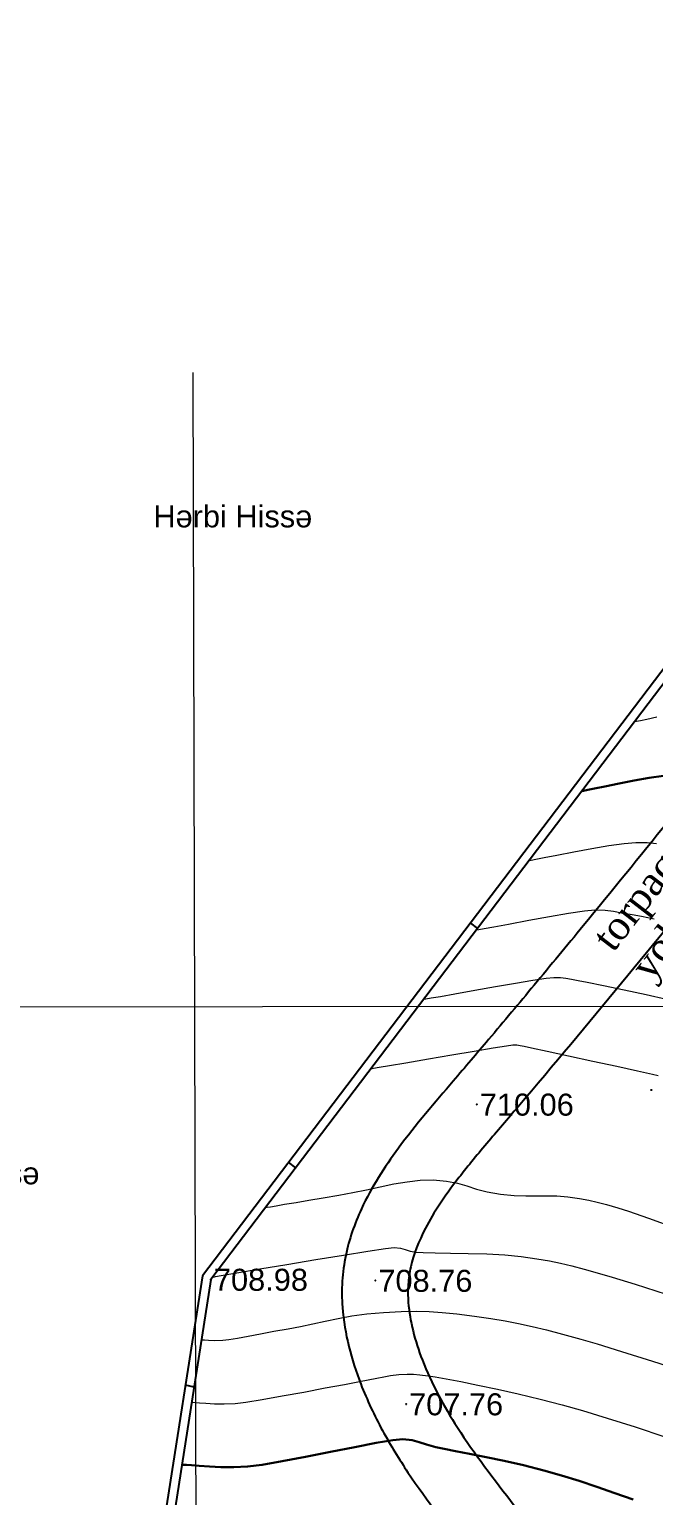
# Model space of a CAD drawing. Header units: feet. Extents: x 3381 to 1374491, y 675186 to 8751562.
# Drawn here: x 688327 to 688355.3, y 4376249.5 to 4376316.1 of the extents above; entities that cross this region are included whole.
import ezdxf

# ---------------------------------------------------------------- set-up
doc = ezdxf.new("R2010")
doc.units = ezdxf.units.FT
doc.header["$MEASUREMENT"] = 0
doc.header["$PDMODE"] = 34
doc.header["$PDSIZE"] = 0.01
doc.linetypes.add('ACAD_ISO03W100', pattern=[30, 12, -18])
doc.layers.get('0').update_dxf_attribs({"linetype": 'CONTINUOUS'})
for name, color, linetype in [('0_Point_Height', 2, 'CONTINUOUS'), ('0_Point_Point', 7, 'CONTINUOUS'), ('Yazilar', 7, 'CONTINUOUS')]:
    doc.layers.add(name, color=color, linetype=linetype)
for name, color, linetype, lineweight in [('ANA HORIZONTAL', 24, 'CONTINUOUS', 30), ('HORIZANTAL', 24, 'CONTINUOUS', 13), ('km setka', 170, 'CONTINUOUS', 15), ('kontur', 5, 'CONTINUOUS', 0)]:
    doc.layers.add(name, color=color, linetype=linetype, lineweight=lineweight)
doc.styles.get("Standard").update_dxf_attribs({"font": 'arial.ttf', "height": 2.5})

msp = doc.modelspace()

# ---------------------------------------------------------------- linework, layer by layer
at = {"linetype": 'Continuous'}
for p, q in [((688371.04, 4376307.154, 716.528), (688334.831, 4376259.454, 708.969)), ((688371.358, 4376306.912, 716.528), (688335.212, 4376259.294, 708.982)), ((688347.005, 4376275.492, -710.059), (688347.32, 4376275.245, -710.059)), ((688338.742, 4376264.606), (688339.058, 4376264.36)), ((688334.831, 4376259.454, 708.969), (688328.439, 4376218.616, 701.811)), ((688335.212, 4376259.294, 708.982), (688328.767, 4376218.124, 701.736)), ((688334.445, 4376254.393, -130.678), (688334.054, 4376254.488, -141.271))]:
    msp.add_line(p, q, dxfattribs=at)
at = {"color": 51, "lineweight": 13, "true_color": 0xf8f6b0}
msp.add_circle((688448.805, 4376201.629), 699.09, dxfattribs=at)
at = {"linetype": 'Continuous'}
for points, knots in [([(688389.7, 4376305.068), (688385.76, 4376301.305), (688385.231, 4376301.254), (688383.642, 4376301.094), (688382.579, 4376300.978), (688379.627, 4376300.571), (688377.75, 4376300.217), (688374.972, 4376299.339), (688374.021, 4376298.968), (688372.53, 4376298.23), (688371.97, 4376297.914), (688370.81, 4376297.159), (688370.222, 4376296.712), (688369.107, 4376295.763), (688368.577, 4376295.259), (688367.335, 4376293.988), (688366.645, 4376293.201), (688365.534, 4376291.883), (688365.1, 4376291.353), (688364.244, 4376290.307), (688363.819, 4376289.786), (688362.553, 4376288.231), (688361.72, 4376287.203), (688359.241, 4376284.135), (688357.613, 4376282.112), (688354.704, 4376278.517), (688353.428, 4376276.946), (688351.392, 4376274.468), (688350.651, 4376273.57), (688349.218, 4376271.849), (688348.529, 4376271.026), (688347.301, 4376269.572), (688346.767, 4376268.943), (688345.398, 4376267.342), (688344.524, 4376266.336), (688343.092, 4376264.395), (688342.506, 4376263.485), (688341.74, 4376261.832), (688341.491, 4376261.128), (688341.258, 4376260.006), (688341.204, 4376259.612), (688341.155, 4376258.818), (688341.16, 4376258.423), (688341.28, 4376256.823), (688341.595, 4376255.65), (688342.308, 4376253.806), (688342.644, 4376253.099), (688343.37, 4376251.763), (688343.761, 4376251.131), (688345.049, 4376249.208), (688345.996, 4376248.015), (688347.46, 4376246.081), (688348.011, 4376245.33), (688349.012, 4376243.799), (688349.46, 4376243.022), (688350.13, 4376241.552), (688350.371, 4376240.865), (688350.717, 4376239.429), (688350.821, 4376238.688), (688350.899, 4376237.09), (688350.853, 4376236.236), (688350.589, 4376234.556), (688350.372, 4376233.726), (688349.577, 4376231.492), (688348.845, 4376230.139), (688347.372, 4376227.992), (688346.718, 4376227.164), (688345.328, 4376225.556), (688344.589, 4376224.773), (688343.087, 4376223.221), (688342.325, 4376222.452), (688341.003, 4376221.067), (688340.439, 4376220.459), (688339.344, 4376219.207), (688338.815, 4376218.568), (688337.276, 4376216.621), (688336.311, 4376215.284), (688334.611, 4376212.82), (688333.863, 4376211.699), (688332.394, 4376209.43), (688331.675, 4376208.284), (688329.575, 4376204.809), (688328.248, 4376202.446), (688325.852, 4376197.757), (688324.773, 4376195.436), (688323.109, 4376191.411), (688322.473, 4376189.728), (688321.315, 4376186.322), (688320.792, 4376184.605), (688319.779, 4376180.977), (688319.297, 4376179.064), (688318.513, 4376175.771), (688318.198, 4376174.394), (688317.585, 4376171.63), (688317.29, 4376170.242), (688316.865, 4376168.069), (688316.719, 4376167.294), (688316.481, 4376165.894), (688316.386, 4376165.275), (688316.145, 4376163.311), (688316.07, 4376161.967), (688316.072, 4376158.951), (688316.194, 4376157.279), (688316.634, 4376153.987), (688316.95, 4376152.368), (688317.59, 4376149.652), (688317.883, 4376148.544), (688318.448, 4376146.546), (688318.714, 4376145.653), (688319.207, 4376144.039), (688319.433, 4376143.309), (688319.929, 4376141.835), (688320.198, 4376141.095), (688320.654, 4376140.004), (688320.811, 4376139.651), (688321.313, 4376138.597), (688321.674, 4376137.936), (688322.355, 4376136.666), (688322.675, 4376136.057), (688323.074, 4376135.155), (688323.195, 4376134.851), (688323.382, 4376134.297), (688323.452, 4376134.05), (688323.575, 4376133.526), (688323.627, 4376133.253), (688323.761, 4376132.416), (688323.824, 4376131.826), (688321.639, 4376127.412)], [0, 0, 0, 0, 1.504182, 1.504182, 4.512547, 4.512547, 9.897023, 9.897023, 12.795834, 12.795834, 14.604059, 14.604059, 16.662244, 16.662244, 18.72043, 18.72043, 21.69221, 21.69221, 23.690537, 23.690537, 25.688865, 25.688865, 29.68552, 29.68552, 37.678831, 37.678831, 43.858623, 43.858623, 47.338723, 47.338723, 50.479181, 50.479181, 52.843093, 52.843093, 56.452422, 56.452422, 59.343353, 59.343353, 61.301717, 61.301717, 62.310714, 62.310714, 63.319712, 63.319712, 66.426739, 66.426739, 68.50177, 68.50177, 70.576802, 70.576802, 75.092259, 75.092259, 77.984383, 77.984383, 80.876507, 80.876507, 83.368148, 83.368148, 85.859789, 85.859789, 88.693846, 88.693846, 91.527902, 91.527902, 96.504404, 96.504404, 99.813748, 99.813748, 103.123092, 103.123092, 106.359907, 106.359907, 108.778682, 108.778682, 111.197456, 111.197456, 116.035005, 116.035005, 120.025858, 120.025858, 124.016711, 124.016711, 131.998417, 131.998417, 139.538843, 139.538843, 144.840516, 144.840516, 150.142189, 150.142189, 155.992549, 155.992549, 160.212599, 160.212599, 164.43265, 164.43265, 166.77754, 166.77754, 168.584028, 168.584028, 172.423705, 172.423705, 177.221179, 177.221179, 182.018653, 182.018653, 185.384546, 185.384546, 188.140377, 188.140377, 190.397291, 190.397291, 192.654204, 192.654204, 193.73589, 193.73589, 195.899262, 195.899262, 198.062634, 198.062634, 199.190084, 199.190084, 200.13488, 200.13488, 201.079676, 201.079676, 202.923933, 202.923933, 202.923933, 202.923933]), ([(688393.603, 4376298.598), (688386.041, 4376298.318), (688385.511, 4376298.267), (688383.934, 4376298.109), (688382.896, 4376297.994), (688380.096, 4376297.606), (688378.388, 4376297.275), (688375.97, 4376296.507), (688375.162, 4376296.188), (688373.913, 4376295.566), (688373.444, 4376295.298), (688372.296, 4376294.54), (688371.625, 4376293.994), (688370.315, 4376292.77), (688369.677, 4376292.094), (688368.414, 4376290.659), (688367.788, 4376289.899), (688365.641, 4376287.278), (688364.162, 4376285.452), (688361.234, 4376281.827), (688359.785, 4376280.026), (688355.398, 4376274.604), (688352.421, 4376270.962), (688348.702, 4376266.589), (688348.218, 4376266.027), (688347.276, 4376264.917), (688346.82, 4376264.367), (688345.833, 4376263.078), (688345.335, 4376262.343), (688344.649, 4376261.024), (688344.422, 4376260.438), (688344.233, 4376259.598), (688344.195, 4376259.338), (688344.158, 4376258.809), (688344.16, 4376258.533), (688344.244, 4376257.423), (688344.475, 4376256.521), (688345.026, 4376255.094), (688345.271, 4376254.566), (688345.808, 4376253.546), (688346.102, 4376253.051), (688347.186, 4376251.371), (688348.078, 4376250.224), (688349.597, 4376248.233), (688350.21, 4376247.418), (688351.38, 4376245.682), (688351.935, 4376244.764), (688352.681, 4376243.21), (688352.928, 4376242.615), (688353.338, 4376241.38), (688353.499, 4376240.749), (688353.856, 4376238.835), (688353.925, 4376237.529), (688353.755, 4376235.128), (688353.554, 4376234.034), (688352.952, 4376231.923), (688352.551, 4376230.904), (688351.597, 4376228.965), (688351.045, 4376228.044), (688349.665, 4376226.029), (688348.801, 4376224.964), (688347.017, 4376222.958), (688346.096, 4376222.013), (688344.43, 4376220.306), (688343.68, 4376219.54), (688342.503, 4376218.265), (688342.058, 4376217.761), (688341.186, 4376216.726), (688340.76, 4376216.197), (688339.506, 4376214.581), (688338.702, 4376213.464), (688337.175, 4376211.255), (688336.448, 4376210.168), (688335.027, 4376207.979), (688334.332, 4376206.874), (688332.302, 4376203.531), (688331.022, 4376201.263), (688328.646, 4376196.647), (688327.549, 4376194.3), (688325.895, 4376190.297), (688325.278, 4376188.663), (688324.156, 4376185.355), (688323.647, 4376183.678), (688322.65, 4376180.096), (688322.17, 4376178.186), (688321.399, 4376174.933), (688321.093, 4376173.593), (688320.501, 4376170.92), (688320.218, 4376169.585), (688319.803, 4376167.459), (688319.653, 4376166.664), (688319.42, 4376165.276), (688319.331, 4376164.678), (688319.194, 4376163.485), (688319.145, 4376162.885), (688319.05, 4376161.076), (688319.059, 4376159.861), (688319.248, 4376156.728), (688319.528, 4376154.819), (688320.318, 4376151.012), (688320.826, 4376149.113), (688321.571, 4376146.572), (688321.765, 4376145.931), (688322.158, 4376144.653), (688322.356, 4376144.024), (688322.751, 4376142.862), (688322.946, 4376142.325), (688323.297, 4376141.451), (688323.446, 4376141.107), (688323.727, 4376140.5), (688323.859, 4376140.234), (688324.138, 4376139.69), (688324.285, 4376139.415), (688324.736, 4376138.574), (688325.052, 4376137.995), (688325.577, 4376136.923), (688325.794, 4376136.443), (688326.113, 4376135.6), (688326.231, 4376135.247), (688326.428, 4376134.528), (688326.506, 4376134.171), (688326.7, 4376133.112), (688326.777, 4376132.424), (688326.855, 4376131.682), (688326.864, 4376131.601), (688328.598, 4376127.289)], [0, 0, 0, 0, 1.519576, 1.519576, 4.558728, 4.558728, 9.930594, 9.930594, 12.837598, 12.837598, 14.698947, 14.698947, 17.596272, 17.596272, 20.493598, 20.493598, 23.430765, 23.430765, 30.540606, 30.540606, 37.650448, 37.650448, 51.870131, 51.870131, 53.943342, 53.943342, 56.016553, 56.016553, 58.839775, 58.839775, 61.186701, 61.186701, 62.257023, 62.257023, 63.327345, 63.327345, 66.426341, 66.426341, 68.26825, 68.26825, 70.110159, 70.110159, 74.62153, 74.62153, 77.595, 77.595, 80.568471, 80.568471, 82.304355, 82.304355, 84.04024, 84.04024, 87.512009, 87.512009, 90.504027, 90.504027, 93.496045, 93.496045, 96.488063, 96.488063, 100.372173, 100.372173, 104.256283, 104.256283, 107.517701, 107.517701, 109.618427, 109.618427, 111.719153, 111.719153, 115.920605, 115.920605, 119.858792, 119.858792, 123.796978, 123.796978, 131.673352, 131.673352, 139.553481, 139.553481, 144.894421, 144.894421, 150.235361, 150.235361, 156.190392, 156.190392, 160.321983, 160.321983, 164.453574, 164.453574, 166.899961, 166.899961, 168.797126, 168.797126, 170.694291, 170.694291, 174.488621, 174.488621, 180.488906, 180.488906, 186.48919, 186.48919, 188.508696, 188.508696, 190.528201, 190.528201, 192.322947, 192.322947, 193.52533, 193.52533, 194.478712, 194.478712, 195.432094, 195.432094, 197.338858, 197.338858, 198.784376, 198.784376, 199.759029, 199.759029, 200.733681, 200.733681, 202.682985, 202.682985, 202.923933, 202.923933, 202.923933, 202.923933])]:
    msp.add_open_spline(points, degree=3, knots=knots, dxfattribs=at)
at = {"layer": '0_Point_Point'}
for p in [(688355.222, 4376267.908, 710.397), (688347.292, 4376267.253, 710.059), (688335.212, 4376259.294, 708.982), (688342.685, 4376259.246, 708.757), (688344.082, 4376253.634, 707.764)]:
    msp.add_point(p, dxfattribs=at)
at = {"layer": 'ANA HORIZONTAL', "color": 16, "lineweight": 30, "elevation": 712.5}
msp.add_lwpolyline([(688352.064, 4376281.494), (688352.148, 4376281.509), (688352.333, 4376281.543), (688352.645, 4376281.605), (688353.114, 4376281.703), (688353.761, 4376281.838), (688354.445, 4376281.973), (688355.13, 4376282.091), (688355.785, 4376282.178)], dxfattribs=at)
at = {"layer": 'ANA HORIZONTAL', "color": 32, "lineweight": 30, "elevation": 707.5}
msp.add_lwpolyline([(688333.894, 4376250.874), (688333.961, 4376250.871), (688334.103, 4376250.864), (688334.333, 4376250.849), (688334.67, 4376250.822), (688335.142, 4376250.788), (688335.668, 4376250.764), (688336.248, 4376250.761), (688336.88, 4376250.79), (688337.533, 4376250.872), (688338.442, 4376251.029), (688339.51, 4376251.234), (688340.645, 4376251.459), (688341.748, 4376251.679), (688342.727, 4376251.867), (688343.485, 4376251.996), (688343.927, 4376252.039), (688344.352, 4376251.994), (688344.682, 4376251.905), (688345.01, 4376251.791), (688345.434, 4376251.672), (688345.804, 4376251.595), (688346.324, 4376251.496), (688346.969, 4376251.373), (688347.716, 4376251.225), (688348.542, 4376251.05), (688349.423, 4376250.848), (688350.336, 4376250.617), (688351.139, 4376250.388), (688351.941, 4376250.136), (688352.748, 4376249.867), (688353.566, 4376249.586), (688354.402, 4376249.299)], dxfattribs=at)
at = {"layer": 'HORIZANTAL', "color": 16, "linetype": 'Continuous', "lineweight": 20, "elevation": 713}
msp.add_lwpolyline([(688354.459, 4376284.649), (688354.544, 4376284.664), (688354.727, 4376284.7), (688355.026, 4376284.766), (688355.47, 4376284.869)], dxfattribs=at)
at = {"layer": 'HORIZANTAL', "color": 32, "linetype": 'Continuous', "lineweight": 13}
for points, elevation in [([(688349.669, 4376278.339), (688349.765, 4376278.355), (688349.98, 4376278.394), (688350.353, 4376278.465), (688350.923, 4376278.576), (688351.709, 4376278.728), (688352.521, 4376278.881), (688353.299, 4376279.014), (688353.983, 4376279.111), (688354.513, 4376279.153), (688355.042, 4376279.147), (688355.463, 4376279.11)], 712), ([(688347.274, 4376275.184), (688347.381, 4376275.202), (688347.627, 4376275.245), (688348.061, 4376275.324), (688348.731, 4376275.448), (688349.656, 4376275.619), (688350.597, 4376275.788), (688351.467, 4376275.937), (688352.181, 4376276.043), (688352.653, 4376276.087), (688353.129, 4376276.079), (688353.502, 4376276.034), (688353.873, 4376275.963), (688354.348, 4376275.874), (688354.771, 4376275.799), (688355.36, 4376275.689)], 711.5), ([(688344.879, 4376272.028), (688344.982, 4376272.046), (688345.219, 4376272.087), (688345.637, 4376272.16), (688346.288, 4376272.275), (688347.198, 4376272.437), (688348.144, 4376272.604), (688349.052, 4376272.761), (688349.847, 4376272.894), (688350.452, 4376272.986), (688350.793, 4376273.022), (688351.104, 4376273.016), (688351.347, 4376272.987), (688351.59, 4376272.941), (688351.899, 4376272.883), (688352.313, 4376272.803), (688353.051, 4376272.653), (688353.984, 4376272.458), (688354.983, 4376272.245), (688355.919, 4376272.039)], 711), ([(688342.484, 4376268.873), (688342.597, 4376268.892), (688342.859, 4376268.937), (688343.328, 4376269.017), (688344.063, 4376269.143), (688345.093, 4376269.321), (688346.159, 4376269.503), (688347.169, 4376269.675), (688348.03, 4376269.819), (688348.648, 4376269.919), (688348.933, 4376269.957), (688349.118, 4376269.951), (688349.266, 4376269.927), (688349.451, 4376269.891), (688349.776, 4376269.824), (688350.492, 4376269.67), (688351.464, 4376269.459), (688352.561, 4376269.22), (688353.65, 4376268.982), (688354.598, 4376268.775), (688355.272, 4376268.626), (688355.54, 4376268.565)], 710.5), ([(688337.693, 4376262.563), (688337.769, 4376262.576), (688337.926, 4376262.602), (688338.181, 4376262.645), (688338.556, 4376262.709), (688339.08, 4376262.798), (688339.666, 4376262.896), (688340.314, 4376263.005), (688341.022, 4376263.122), (688341.654, 4376263.239), (688342.282, 4376263.372), (688342.904, 4376263.508), (688343.519, 4376263.633), (688344.127, 4376263.735), (688344.726, 4376263.8), (688345.314, 4376263.815), (688345.919, 4376263.768), (688346.411, 4376263.671), (688346.845, 4376263.544), (688347.279, 4376263.405), (688347.766, 4376263.274), (688348.365, 4376263.17), (688348.988, 4376263.112), (688349.529, 4376263.092), (688350.016, 4376263.094), (688350.477, 4376263.098), (688350.938, 4376263.088), (688351.427, 4376263.045), (688351.962, 4376262.97), (688352.385, 4376262.893), (688352.769, 4376262.805), (688353.186, 4376262.695), (688353.709, 4376262.554), (688354.183, 4376262.4), (688355.09, 4376262.082), (688356.352, 4376261.632)], 709.5), ([(688335.298, 4376259.408), (688335.303, 4376259.409), (688335.324, 4376259.412), (688335.368, 4376259.419), (688335.414, 4376259.427), (688335.683, 4376259.473), (688336.396, 4376259.595), (688337.431, 4376259.771), (688338.666, 4376259.98), (688339.977, 4376260.198), (688341.243, 4376260.405), (688342.341, 4376260.579), (688343.15, 4376260.698), (688343.545, 4376260.741), (688343.826, 4376260.711), (688344.043, 4376260.652), (688344.261, 4376260.585), (688344.543, 4376260.53), (688344.864, 4376260.512), (688345.405, 4376260.502), (688346.105, 4376260.493), (688346.906, 4376260.479), (688347.747, 4376260.452), (688348.569, 4376260.406), (688349.312, 4376260.335), (688350.021, 4376260.237), (688350.596, 4376260.139), (688351.103, 4376260.032), (688351.607, 4376259.908), (688352.173, 4376259.757), (688352.866, 4376259.57), (688353.452, 4376259.397), (688354.49, 4376259.074), (688355.902, 4376258.627)], 709), ([(688334.783, 4376256.556), (688334.828, 4376256.554), (688334.926, 4376256.547), (688335.095, 4376256.534), (688335.361, 4376256.52), (688335.755, 4376256.528), (688336.031, 4376256.562), (688336.421, 4376256.628), (688336.905, 4376256.717), (688337.462, 4376256.823), (688338.074, 4376256.938), (688338.722, 4376257.054), (688339.281, 4376257.161), (688339.836, 4376257.281), (688340.402, 4376257.405), (688340.992, 4376257.526), (688341.62, 4376257.636), (688342.3, 4376257.728), (688343.047, 4376257.794), (688343.863, 4376257.838), (688344.531, 4376257.854), (688345.124, 4376257.84), (688345.717, 4376257.797), (688346.383, 4376257.725), (688347.196, 4376257.624), (688347.926, 4376257.523), (688348.58, 4376257.416), (688349.195, 4376257.296), (688349.809, 4376257.159), (688350.459, 4376256.998), (688351.185, 4376256.809), (688352.022, 4376256.585), (688352.763, 4376256.371), (688353.876, 4376256.027), (688355.282, 4376255.581), (688356.902, 4376255.06)], 708.5), ([(688334.339, 4376253.715), (688334.393, 4376253.713), (688334.507, 4376253.707), (688334.694, 4376253.693), (688334.974, 4376253.671), (688335.371, 4376253.647), (688335.819, 4376253.639), (688336.317, 4376253.659), (688336.802, 4376253.719), (688337.543, 4376253.839), (688338.451, 4376253.998), (688339.437, 4376254.179), (688340.41, 4376254.362), (688341.282, 4376254.527), (688341.963, 4376254.657), (688342.364, 4376254.731), (688342.757, 4376254.808), (688343.068, 4376254.875), (688343.372, 4376254.93), (688343.75, 4376254.968), (688344.123, 4376254.986), (688344.416, 4376254.983), (688344.709, 4376254.959), (688345.081, 4376254.914), (688345.401, 4376254.865), (688345.904, 4376254.778), (688346.562, 4376254.654), (688347.347, 4376254.497), (688348.229, 4376254.311), (688349.181, 4376254.097), (688350.174, 4376253.86), (688351.179, 4376253.601), (688352.1, 4376253.338), (688353.221, 4376252.994), (688354.486, 4376252.589), (688355.838, 4376252.147)], 708)]:
    msp.add_lwpolyline(points, dxfattribs=dict(at, elevation=elevation))
at = {"layer": 'km setka', "flags": 128}
for points in [[(688334.389, 4376300.512), (688335.007, 4376058.856)], [(688299.404, 4376271.686), (688451.99, 4376271.748)]]:
    msp.add_lwpolyline(points, dxfattribs=at)

# ---------------------------------------------------------------- texts
at = {"layer": '0_Point_Height', "color": 0}
for s, p in [('710.06', (688347.428, 4376266.739, 710.059)), ('708.98', (688335.348, 4376258.78, 708.982)), ('708.76', (688342.821, 4376258.732, 708.757)), ('707.76', (688344.218, 4376253.12, 707.764))]:
    msp.add_text(s, height=1, dxfattribs=at).set_placement(p)
at = {"layer": 'kontur', "color": 0, "linetype": 'ACAD_ISO03W100', "lineweight": 0, "ltscale": 0.35, "char_height": 1, "attachment_point": 1}
for insert in [(688332.598, 4376294.475), (688320.203, 4376264.619)]:
    msp.add_mtext_dynamic_manual_height_columns('{\\fArial|b0|i0|c204|p34;H\\fArial|b0|i0|c238|p34;ərbi Hissə}', width=10.61016, gutter_width=12.5, heights=[0], dxfattribs=dict(at, insert=insert))
at = {"layer": 'Yazilar', "insert": (688352.46, 4376274.908), "char_height": 1.3, "width": 0.10588, "attachment_point": 1, "rotation": 52.3818}
msp.add_mtext('{\\fTimes New Roman|b0|i0|c0|p18;torpaq\\fTimes New Roman|b0|i0|c238|p18; yol}', dxfattribs=at)

doc.saveas('drawing.dxf')
